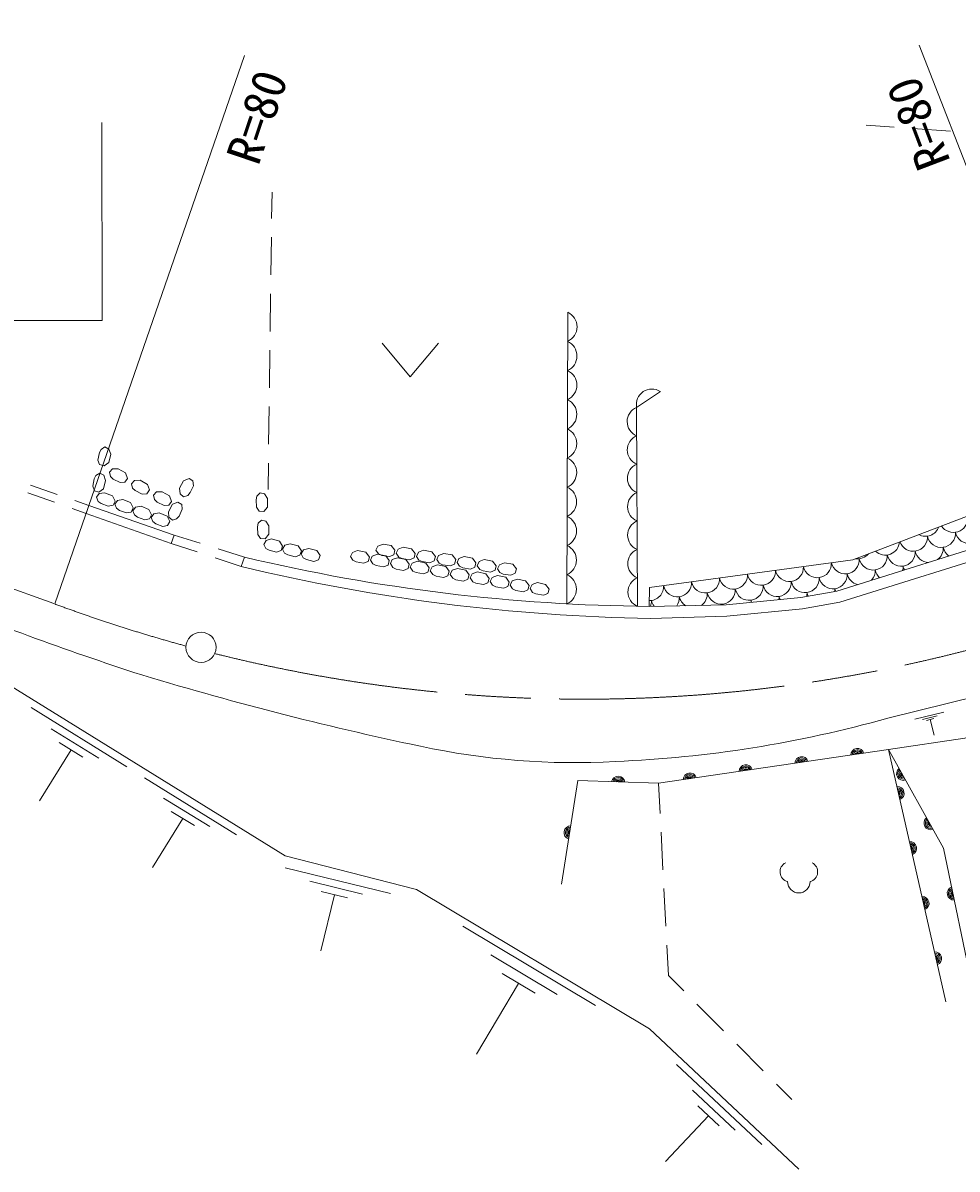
# Model space of a CAD drawing. Units: millimetres, scale not verified. Extents: x 40000 to 680000, y 20000 to 380000.
# Drawn here: x 353293 to 402938, y 230651 to 291564 of the extents above; entities that cross this region are included whole.
import ezdxf
from ezdxf.enums import TextEntityAlignment as Align

# ---------------------------------------------------------------- set-up
doc = ezdxf.new("R2010")
doc.units = ezdxf.units.MM
doc.header["$LTSCALE"] = 1000
doc.linetypes.add('CHAIN', pattern=[18.5, 12, -1.5, 3.5, -1.5])
for name, color, linetype, lineweight in [('M-BGD', 7, 'Continuous', 13), ('M-BMK', 2, 'CHAIN', 13), ('M-BMK-SRVR', 3, 'Continuous', 13)]:
    doc.layers.add(name, color=color, linetype=linetype, lineweight=lineweight)
doc.styles.add('ＭＳ ゴシック', font='')
doc.styles.get('ＭＳ ゴシック').set_extended_font_data('MS Gothic')

msp = doc.modelspace()

# ---------------------------------------------------------------- linework, layer by layer
at = {"layer": 'M-BGD'}
for p, q in [((398105, 286128), (399589, 286021)), ((400586, 285950), (402581, 285807)), ((366512, 281171), (366531, 282567)), ((366472, 278171), (366499, 280171)), ((366432, 275172), (366459, 277172)), ((382204, 260691), (382244, 276188)), ((366392, 272172), (366419, 274172)), ((372377, 274553), (373877, 272753)), ((373877, 272753), (375377, 274553)), ((366352, 269172), (366379, 271172)), ((357359, 268729), (357281, 268330)), ((357448, 268902), (357359, 268729)), ((357651, 269027), (357448, 268902)), ((357864, 268917), (357651, 269027)), ((357860, 268202), (357960, 268637)), ((357960, 268637), (357864, 268917)), ((357281, 268330), (357371, 268092)), ((357371, 268092), (357604, 268018)), ((357604, 268018), (357860, 268202)), ((366320, 266776), (366339, 268172)), ((357173, 267509), (357084, 267335)), ((357376, 267633), (357173, 267509)), ((357589, 267524), (357376, 267633)), ((357685, 267244), (357589, 267524)), ((358058, 267858), (357893, 267684)), ((357893, 267684), (357955, 267454)), ((357955, 267454), (358097, 267320)), ((358354, 267870), (358058, 267858)), ((358743, 267651), (358354, 267870)), ((358847, 267354), (358743, 267651)), ((355114, 266505), (353695, 266991)), ((357084, 267335), (357005, 266937)), ((357005, 266937), (357096, 266699)), ((357328, 266625), (357584, 266808)), ((357584, 266808), (357685, 267244)), ((358097, 267320), (358456, 267132)), ((358456, 267132), (358711, 267151)), ((358711, 267151), (358847, 267354)), ((359226, 267248), (359061, 267074)), ((359061, 267074), (359123, 266844)), ((359123, 266844), (359265, 266710)), ((359522, 267260), (359226, 267248)), ((359911, 267041), (359522, 267260)), ((360015, 266744), (359911, 267041)), ((361827, 267235), (361623, 266837)), ((361623, 266837), (361647, 266542)), ((362120, 267349), (361827, 267235)), ((362328, 267221), (362120, 267349)), ((362183, 266601), (362357, 266968)), ((362357, 266968), (362328, 267221)), ((354968, 266086), (353555, 266590)), ((357096, 266699), (357328, 266625)), ((357345, 266548), (357204, 266355)), ((357204, 266355), (357294, 266134)), ((357637, 266598), (357345, 266548)), ((358051, 266429), (357637, 266598)), ((358191, 266147), (358051, 266429)), ((358604, 266239), (358312, 266189)), ((359018, 266071), (358604, 266239)), ((359265, 266710), (359624, 266522)), ((359624, 266522), (359879, 266541)), ((359879, 266541), (360015, 266744)), ((360394, 266637), (360229, 266464)), ((360229, 266464), (360291, 266234)), ((360291, 266234), (360433, 266100)), ((360690, 266650), (360394, 266637)), ((361079, 266431), (360690, 266650)), ((361183, 266134), (361079, 266431)), ((361647, 266542), (361827, 266384)), ((361827, 266384), (362054, 266455)), ((362054, 266455), (362183, 266601)), ((365727, 266416), (365682, 266226)), ((365682, 266226), (365702, 265821)), ((365893, 266586), (365727, 266416)), ((366127, 266531), (365893, 266586)), ((366287, 266283), (366127, 266531)), ((366295, 265836), (366287, 266283)), ((356650, 265485), (355909, 265750)), ((356802, 265926), (356060, 266180)), ((357294, 266134), (357451, 266019)), ((357451, 266019), (357832, 265878)), ((357832, 265878), (358082, 265929)), ((358082, 265929), (358191, 266147)), ((358312, 266189), (358171, 265996)), ((358171, 265996), (358261, 265776)), ((358261, 265776), (358418, 265660)), ((358418, 265660), (358799, 265519)), ((359159, 265788), (359018, 266071)), ((359049, 265571), (359159, 265788)), ((359280, 265830), (359138, 265637)), ((359138, 265637), (359228, 265417)), ((359571, 265880), (359280, 265830)), ((359985, 265712), (359571, 265880)), ((360126, 265430), (359985, 265712)), ((360433, 266100), (360793, 265912)), ((360793, 265912), (361047, 265931)), ((361234, 265987), (361030, 265589)), ((361030, 265589), (361054, 265294)), ((361047, 265931), (361183, 266134)), ((361528, 266102), (361234, 265987)), ((361735, 265973), (361528, 266102)), ((361590, 265353), (361764, 265720)), ((361764, 265720), (361735, 265973)), ((365702, 265821), (365847, 265611)), ((365847, 265611), (366091, 265596)), ((366091, 265596), (366295, 265836)), ((358799, 265519), (359049, 265571)), ((359228, 265417), (359386, 265302)), ((359386, 265302), (359766, 265160)), ((359766, 265160), (360016, 265212)), ((360016, 265212), (360126, 265430)), ((360247, 265471), (360105, 265278)), ((360105, 265278), (360195, 265058)), ((360195, 265058), (360353, 264943)), ((360538, 265521), (360247, 265471)), ((360953, 265353), (360538, 265521)), ((361093, 265071), (360953, 265353)), ((360983, 264853), (361093, 265071)), ((361054, 265294), (361234, 265136)), ((361234, 265136), (361461, 265207)), ((361461, 265207), (361590, 265353)), ((365797, 264973), (365752, 264783)), ((365964, 265143), (365797, 264973)), ((366197, 265089), (365964, 265143)), ((366357, 264840), (366197, 265089)), ((360353, 264943), (360733, 264801)), ((360733, 264801), (360983, 264853)), ((365752, 264783), (365772, 264378)), ((365772, 264378), (365918, 264168)), ((366161, 264153), (366366, 264393)), ((366366, 264393), (366357, 264840)), ((361168, 263905), (362557, 263447)), ((361322, 264345), (362717, 263909)), ((365918, 264168), (366161, 264153)), ((366212, 264057), (366092, 263849)), ((366092, 263849), (366206, 263640)), ((366497, 264138), (366212, 264057)), ((366927, 264016), (366497, 264138)), ((367096, 263751), (366927, 264016)), ((367205, 263807), (367085, 263600)), ((367490, 263888), (367205, 263807)), ((367920, 263766), (367490, 263888)), ((368090, 263501), (367920, 263766)), ((372156, 263760), (372057, 263542)), ((372432, 263867), (372156, 263760)), ((372872, 263786), (372432, 263867)), ((373066, 263538), (372872, 263786)), ((363671, 263610), (365067, 263174)), ((365067, 263174), (364895, 262676)), ((366206, 263640), (366375, 263543)), ((366375, 263543), (366769, 263444)), ((366769, 263444), (367011, 263522)), ((367011, 263522), (367096, 263751)), ((367085, 263600), (367199, 263391)), ((367199, 263391), (367368, 263293)), ((367368, 263293), (367762, 263194)), ((367762, 263194), (368004, 263272)), ((368004, 263272), (368090, 263501)), ((368198, 263558), (368078, 263350)), ((368078, 263350), (368192, 263141)), ((368483, 263639), (368198, 263558)), ((368913, 263517), (368483, 263639)), ((369083, 263252), (368913, 263517)), ((368997, 263023), (369083, 263252)), ((370800, 263420), (370695, 263205)), ((370695, 263205), (370823, 263004)), ((371078, 263521), (370800, 263420)), ((371515, 263429), (371078, 263521)), ((371703, 263176), (371515, 263429)), ((371634, 262942), (371703, 263176)), ((371862, 263231), (371757, 263015)), ((372140, 263332), (371862, 263231)), ((372057, 263542), (372190, 263345)), ((372577, 263240), (372140, 263332)), ((372190, 263345), (372367, 263263)), ((372367, 263263), (372768, 263202)), ((372765, 262987), (372577, 263240)), ((372768, 263202), (373002, 263302)), ((373002, 263302), (373066, 263538)), ((373233, 263595), (373133, 263377)), ((373133, 263377), (373266, 263180)), ((373508, 263702), (373233, 263595)), ((373266, 263180), (373443, 263098)), ((373948, 263621), (373508, 263702)), ((374142, 263373), (373948, 263621)), ((374079, 263138), (374142, 263373)), ((374309, 263430), (374209, 263212)), ((374209, 263212), (374342, 263015)), ((374585, 263538), (374309, 263430)), ((375024, 263456), (374585, 263538)), ((375218, 263208), (375024, 263456)), ((375155, 262973), (375218, 263208)), ((375385, 263265), (375285, 263047)), ((375661, 263373), (375385, 263265)), ((376100, 263291), (375661, 263373)), ((376295, 263043), (376100, 263291)), ((376737, 263208), (376461, 263100)), ((377177, 263127), (376737, 263208)), ((363506, 263134), (364895, 262676)), ((368192, 263141), (368361, 263044)), ((368361, 263044), (368755, 262944)), ((368755, 262944), (368997, 263023)), ((370823, 263004), (370998, 262919)), ((370998, 262919), (371398, 262847)), ((371398, 262847), (371634, 262942)), ((371757, 263015), (371885, 262815)), ((371885, 262815), (372060, 262729)), ((372060, 262729), (372460, 262658)), ((372460, 262658), (372696, 262753)), ((372696, 262753), (372765, 262987)), ((372924, 263041), (372819, 262826)), ((372819, 262826), (372947, 262625)), ((373202, 263142), (372924, 263041)), ((372947, 262625), (373122, 262540)), ((373122, 262540), (373522, 262469)), ((373639, 263050), (373202, 263142)), ((373443, 263098), (373844, 263037)), ((373522, 262469), (373758, 262564)), ((373827, 262798), (373639, 263050)), ((373758, 262564), (373827, 262798)), ((373844, 263037), (374079, 263138)), ((373986, 262852), (373881, 262637)), ((373881, 262637), (374009, 262436)), ((374264, 262953), (373986, 262852)), ((374701, 262861), (374264, 262953)), ((374342, 263015), (374519, 262933)), ((374519, 262933), (374921, 262872)), ((374889, 262608), (374701, 262861)), ((374820, 262374), (374889, 262608)), ((374921, 262872), (375155, 262973)), ((375048, 262663), (374943, 262447)), ((375326, 262764), (375048, 262663)), ((375285, 263047), (375418, 262850)), ((375763, 262672), (375326, 262764)), ((375418, 262850), (375596, 262769)), ((375596, 262769), (375997, 262707)), ((375951, 262419), (375763, 262672)), ((375997, 262707), (376231, 262808)), ((376388, 262574), (376110, 262473)), ((376231, 262808), (376295, 263043)), ((376461, 263100), (376362, 262882)), ((376362, 262882), (376495, 262685)), ((376825, 262482), (376388, 262574)), ((376495, 262685), (376672, 262604)), ((376672, 262604), (377073, 262542)), ((377073, 262542), (377307, 262643)), ((377371, 262879), (377177, 263127)), ((377307, 262643), (377371, 262879)), ((377538, 262935), (377438, 262717)), ((377438, 262717), (377571, 262520)), ((377813, 263043), (377538, 262935)), ((378253, 262962), (377813, 263043)), ((378447, 262714), (378253, 262962)), ((378384, 262478), (378447, 262714)), ((378614, 262770), (378514, 262552)), ((378514, 262552), (378647, 262355)), ((378890, 262878), (378614, 262770)), ((379329, 262797), (378890, 262878)), ((379523, 262549), (379329, 262797)), ((379460, 262313), (379523, 262549)), ((374009, 262436), (374184, 262351)), ((374184, 262351), (374584, 262279)), ((374584, 262279), (374820, 262374)), ((374943, 262447), (375071, 262247)), ((375071, 262247), (375246, 262161)), ((375246, 262161), (375646, 262090)), ((375646, 262090), (375882, 262185)), ((375882, 262185), (375951, 262419)), ((376110, 262473), (376005, 262258)), ((376005, 262258), (376133, 262058)), ((376133, 262058), (376308, 261972)), ((376308, 261972), (376708, 261901)), ((376708, 261901), (376944, 261996)), ((377013, 262230), (376825, 262482)), ((376944, 261996), (377013, 262230)), ((377172, 262284), (377067, 262069)), ((377067, 262069), (377195, 261868)), ((377450, 262385), (377172, 262284)), ((377887, 262293), (377450, 262385)), ((377571, 262520), (377748, 262439)), ((377748, 262439), (378149, 262377)), ((378075, 262040), (377887, 262293)), ((378006, 261806), (378075, 262040)), ((378234, 262095), (378129, 261879)), ((378149, 262377), (378384, 262478)), ((378512, 262196), (378234, 262095)), ((378949, 262104), (378512, 262196)), ((378647, 262355), (378824, 262274)), ((378824, 262274), (379226, 262212)), ((379138, 261851), (378949, 262104)), ((379226, 262212), (379460, 262313)), ((379574, 262006), (379296, 261905)), ((380011, 261914), (379574, 262006)), ((377195, 261868), (377370, 261783)), ((377370, 261783), (377770, 261711)), ((377770, 261711), (378006, 261806)), ((378129, 261879), (378257, 261679)), ((378257, 261679), (378432, 261593)), ((378432, 261593), (378832, 261522)), ((378832, 261522), (379068, 261617)), ((379068, 261617), (379138, 261851)), ((379296, 261905), (379191, 261690)), ((379191, 261690), (379319, 261490)), ((379319, 261490), (379494, 261404)), ((379494, 261404), (379894, 261333)), ((379894, 261333), (380130, 261428)), ((380200, 261662), (380011, 261914)), ((380130, 261428), (380200, 261662)), ((380358, 261716), (380253, 261501)), ((380253, 261501), (380381, 261300)), ((380636, 261817), (380358, 261716)), ((381073, 261725), (380636, 261817)), ((381262, 261472), (381073, 261725)), ((381192, 261238), (381262, 261472)), ((386571, 260557), (386597, 261561)), ((380381, 261300), (380556, 261215)), ((380556, 261215), (380956, 261143)), ((380956, 261143), (381192, 261238)), ((353729, 255177), (358808, 252034)), ((400690, 254556), (402238, 254940)), ((401103, 254549), (401877, 254741)), ((354789, 254052), (357328, 252481)), ((401322, 254494), (401709, 254589)), ((401515, 254542), (401720, 253716)), ((355849, 252928), (354173, 250220)), ((355214, 253321), (356484, 252535)), ((359747, 251452), (364647, 248420)), ((387070, 251160), (387153, 249549)), ((360770, 250367), (363220, 248851)), ((361793, 249283), (360176, 246670)), ((361180, 249662), (362405, 248904)), ((387204, 248550), (387307, 246553)), ((367223, 246656), (372823, 245303)), ((368533, 245944), (371333, 245268)), ((387359, 245554), (387462, 243557)), ((369843, 245233), (369121, 242246)), ((369143, 245402), (370543, 245064)), ((376680, 243561), (383721, 239352)), ((387513, 242558), (387596, 240947)), ((378159, 242040), (381680, 239935)), ((378759, 241044), (380519, 239992)), ((387596, 240947), (388409, 240130)), ((379639, 240518), (377394, 236763)), ((389115, 239421), (390525, 238003)), ((391230, 237294), (392641, 235876)), ((388022, 236213), (392561, 231952)), ((393346, 235167), (394159, 234350)), ((388872, 234845), (391142, 232714)), ((389156, 234010), (390290, 232944)), ((389723, 233477), (387450, 231056))]:
    msp.add_line(p, q, dxfattribs=at)
for points in [[(357493, 286265), (357513, 275756), (352193, 275746), (352174, 286255)], [(387168, 271967), (385902, 271134), (385948, 260564)], [(410822, 268153), (411134, 266822), (410843, 266177), (405810, 264264), (396555, 261373), (394632, 261030), (390659, 260635), (386571, 260557)], [(386597, 261561), (397391, 263038), (410822, 268153)], [(411433, 266882), (411151, 266276), (411293, 265699), (406008, 263690), (396700, 260783), (394715, 260429), (390695, 260029), (386640, 259919)], [(337441, 247679), (344574, 261313), (367228, 247293), (374212, 245503), (386599, 238097), (394531, 230651)], [(399250, 254612), (405707, 256211), (409996, 257597), (418314, 260917)], [(419544, 259481), (403348, 253558), (399301, 252949)], [(402336, 239544), (399301, 252949), (387070, 251160), (382788, 251300), (381911, 245790)], [(399301, 252949), (402213, 247703), (403828, 239947)]]:
    msp.add_lwpolyline(points, dxfattribs=at)
msp.add_lwpolyline([(356802, 265926), (361322, 264345), (361168, 263905), (356648, 265486)], close=True, dxfattribs=at)
for centre, radius, start, end in [((381892, 275414), 850, 294.18679, 65.5212), ((381888, 273864), 850, 294.18679, 65.5212), ((381884, 272314), 850, 294.18679, 65.5212), ((386714, 271287), 820, 56.71503, 190.76888), ((381880, 270765), 850, 294.18679, 65.5212), ((386225, 270380), 820, 113.22339, 247.27725), ((381876, 269215), 850, 294.18679, 65.5212), ((386232, 268870), 820, 113.22339, 247.27725), ((381872, 267665), 850, 294.18679, 65.5212), ((386238, 267360), 820, 113.22339, 247.27725), ((381868, 266116), 850, 294.18679, 65.5212), ((386245, 265850), 820, 113.22339, 247.27725), ((381864, 264566), 850, 294.18679, 65.5212), ((386251, 264340), 820, 113.22339, 247.27725), ((402748, 265236), 752, 212.17485, 3.83993), ((401262, 265033), 752, 241.1801, 340.51611), ((402100, 264441), 752, 191.73966, 3.83993), ((403586, 264644), 752, 191.73966, 3.83993), ((381860, 263016), 850, 294.18679, 65.5212), ((399128, 264034), 752, 225.45528, 356.24092), ((400614, 264238), 752, 198.87577, 3.83993), ((387329, 356447), 95893, 256.57593, 269.54701), ((386258, 262830), 820, 113.22339, 247.27725), ((397642, 263831), 752, 260.98371, 320.71249), ((398480, 263239), 752, 191.73966, 3.83993), ((399966, 263442), 752, 191.73966, 3.83993), ((401452, 263646), 752, 191.73966, 268.02456), ((401452, 263646), 752, 306.66882, 3.83993), ((402938, 263849), 752, 191.73966, 235.11052), ((388129, 358785), 98877, 256.40951, 269.13704), ((394021, 262629), 752, 191.73966, 3.83993), ((395507, 262832), 752, 191.73966, 3.83993), ((396993, 263036), 752, 191.73966, 3.83993), ((399317, 262647), 752, 345.85484, 3.83993), ((400804, 262850), 752, 191.73966, 208.36439), ((381856, 261466), 850, 294.18679, 65.5212), ((386265, 261320), 820, 113.22339, 247.27725), ((389563, 262019), 752, 191.73966, 3.83993), ((391049, 262223), 752, 191.73966, 3.83993), ((392535, 262426), 752, 191.73966, 3.83993), ((394859, 262037), 752, 191.73966, 3.83993), ((396345, 262241), 752, 191.73966, 3.83993), ((397831, 262444), 752, 191.73966, 255.95677), ((397831, 262444), 752, 318.73661, 3.83993), ((399317, 262647), 752, 191.73966, 228.83855), ((413665, 422905), 174576, 247.67071, 251.81932), ((386590, 261613), 752, 269.13827, 3.83993), ((388076, 261816), 752, 191.73966, 3.83993), ((390401, 261427), 752, 191.73966, 3.83993), ((391887, 261631), 752, 191.73966, 3.83993), ((393373, 261834), 752, 191.73966, 3.83993), ((395697, 261445), 752, 352.93755, 3.83993), ((397183, 261649), 752, 191.73966, 202.49435), ((385942, 260817), 752, 339.82667, 3.83993), ((387428, 261021), 752, 191.73966, 217.63279), ((387428, 261021), 752, 324.55288, 3.83993), ((388914, 261224), 752, 191.73966, 236.99334), ((388914, 261224), 752, 305.19233, 3.83993), ((391238, 260835), 752, 354.75736, 3.83993), ((392725, 261039), 752, 191.73966, 200.9244), ((392725, 261039), 752, 350.43738, 3.83993), ((394211, 261242), 752, 191.73966, 205.33525), ((394211, 261242), 752, 348.01372, 3.83993), ((395697, 261445), 752, 191.73966, 207.29035), ((389752, 260632), 752, 359.96729, 3.83993), ((391238, 260835), 752, 191.73966, 195.70799), ((410138, 423375), 173957, 252.97129, 258.14939), ((382156, 315499), 63241, 272.38211, 285.68196), ((382625, 291317), 39065, 257.866, 273.16857), ((397646, 252652), 354, 17.12063, 179.52581), ((397646, 252652), 283, 19.34467, 177.30177), ((397646, 252652), 212, 23.09099, 173.55544), ((397646, 252652), 142, 30.80272, 165.84371), ((394677, 252218), 354, 17.12063, 179.52581), ((394677, 252218), 283, 19.34467, 177.30177), ((394677, 252218), 212, 23.09099, 173.55544), ((394677, 252218), 142, 30.80272, 165.84371), ((394677, 252218), 100, 41.12038, 155.52605), ((397646, 252652), 100, 41.12038, 155.52605), ((388740, 251350), 354, 17.12063, 179.52581), ((388740, 251350), 283, 19.34467, 177.30177), ((391709, 251784), 354, 17.12063, 179.52581), ((391709, 251784), 283, 19.34467, 177.30177), ((391709, 251784), 212, 23.09099, 173.55544), ((391709, 251784), 142, 30.80272, 165.84371), ((391709, 251784), 100, 41.12038, 155.52605), ((400076, 251664), 354, 127.83616, 290.24133), ((400076, 251664), 283, 130.06019, 288.01729), ((400076, 251664), 212, 133.80652, 284.27097), ((400076, 251664), 142, 141.51825, 276.55924), ((400076, 251664), 100, 151.83591, 266.24158), ((384927, 251176), 354, 6.91953, 169.32471), ((384927, 251176), 283, 9.14357, 167.10067), ((384927, 251176), 212, 12.8899, 163.35435), ((384927, 251176), 142, 20.60163, 155.64262), ((384927, 251176), 100, 30.91929, 145.32495), ((388740, 251350), 212, 23.09099, 173.55544), ((388740, 251350), 142, 30.80272, 165.84371), ((388740, 251350), 100, 41.12038, 155.52605), ((399772, 250623), 354, 291.55582, 93.961), ((399772, 250623), 283, 293.77986, 91.73696), ((399772, 250623), 212, 297.52619, 87.99064), ((399772, 250623), 142, 305.23792, 80.27891), ((399772, 250623), 100, 315.55558, 69.96125), ((401532, 249041), 354, 127.83616, 290.24133), ((401532, 249041), 283, 130.06019, 288.01729), ((401532, 249041), 212, 133.80652, 284.27097), ((382403, 248537), 354, 89.74984, 252.15502), ((382403, 248537), 283, 91.97388, 249.93098), ((382403, 248537), 212, 95.7202, 246.18465), ((382403, 248537), 142, 103.43193, 238.47292), ((382403, 248537), 100, 113.7496, 228.15526), ((401532, 249041), 142, 141.51825, 276.55924), ((401532, 249041), 100, 151.83591, 266.24158), ((400434, 247697), 354, 291.55582, 93.961), ((400434, 247697), 283, 293.77986, 91.73696), ((400434, 247697), 212, 297.52619, 87.99064), ((400434, 247697), 142, 305.23792, 80.27891), ((400434, 247697), 100, 315.55558, 69.96125), ((394065, 246447), 536, 116.08703, 255.33416), ((394993, 246447), 536, 284.66584, 63.91297), ((394529, 245928), 600, 180, 360), ((402768, 245305), 354, 110.55535, 272.96052), ((402768, 245305), 283, 112.77939, 270.73649), ((402768, 245305), 212, 116.52571, 266.99016), ((401097, 244772), 354, 291.55582, 93.961), ((401097, 244772), 283, 293.77986, 91.73696), ((401097, 244772), 212, 297.52619, 87.99064), ((401097, 244772), 142, 305.23792, 80.27891), ((402768, 245305), 142, 124.23744, 259.27843), ((402768, 245305), 100, 134.5551, 248.96077), ((401097, 244772), 100, 315.55558, 69.96125), ((401759, 241846), 354, 291.55582, 93.961), ((401759, 241846), 283, 293.77986, 91.73696), ((401759, 241846), 212, 297.52619, 87.99064), ((401759, 241846), 142, 305.23792, 80.27891), ((401759, 241846), 100, 315.55558, 69.96125)]:
    msp.add_arc(centre, radius, start, end, dxfattribs=at)
at = {"layer": 'M-BMK'}
msp.add_line((269320, 291564), (354989, 260683), dxfattribs=at)
for start, end in [(255.92628, 291.20303), (249.61572, 254.80903)]:
    msp.add_arc((383136, 336430), 80807, start, end, dxfattribs=at)
at = {"layer": 'M-BMK-SRVR'}
for p, q in [((400916, 290376), (412362, 261093)), ((354989, 260683), (365066, 289832))]:
    msp.add_line(p, q, dxfattribs=at)
msp.add_circle((362759, 258381), 800, dxfattribs=at)

# ---------------------------------------------------------------- texts
at = {"layer": 'M-BMK-SRVR', "style": 'ＭＳ ゴシック'}
for rotation, p in [(71.315, (364935, 284208)), (110.799, (401750, 283879))]:
    msp.add_text('R=80', height=1833, rotation=rotation, dxfattribs=at).set_placement(p, align=Align.MIDDLE_LEFT)

doc.saveas('drawing.dxf')
